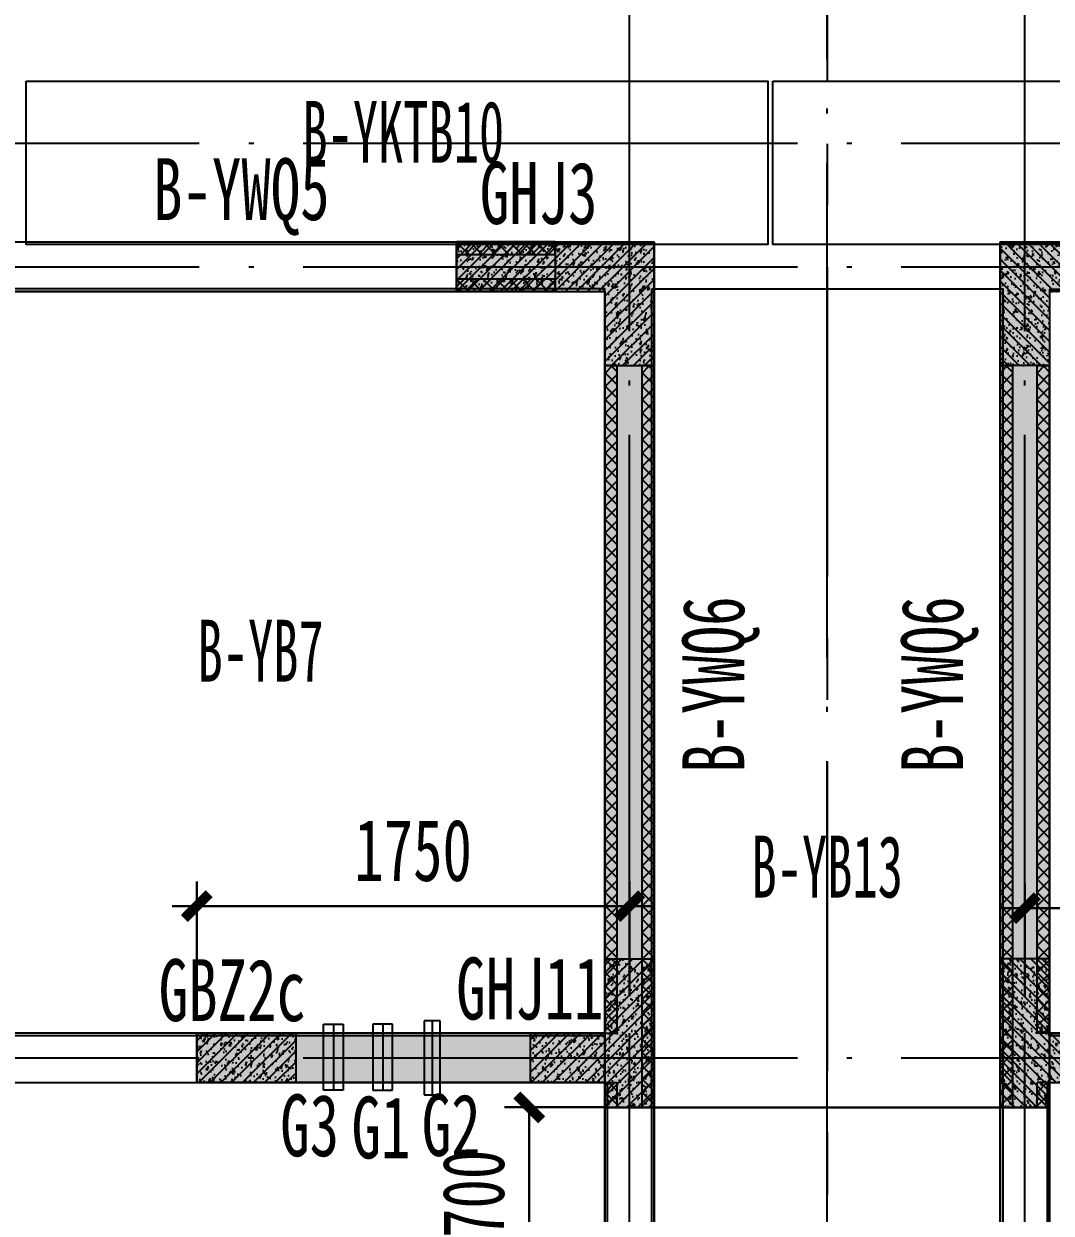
# Model space of a CAD drawing. Extents: x -3200781797 to -8106663, y 494714 to 1244925.
# Drawn here: x -8153050 to -8148894, y 1013110 to 1017921 of the extents above; entities that cross this region are included whole.
import ezdxf
from ezdxf.enums import TextEntityAlignment as Align
from ezdxf.xclip import XClip

# ---------------------------------------------------------------- set-up
doc = ezdxf.new("R2010")
doc.units = 0
doc.header["$LTSCALE"] = 1000
doc.header["$MEASUREMENT"] = 0
doc.header["$XCLIPFRAME"] = 0
for name, pattern in [('120-墙体$0$CENTER2', [1.125, 0.75, -0.125, 0.125, -0.125]), ('120-墙体$0$CONTINOUS', [0]), ('3#-轴线$0$DOTE', [2.4200000000000004, 2, -0.2, 0.02, -0.2]), ('3#4#5#$0$DASH', [0.35, 0.25, -0.1]), ('4#-标准层$0$CENTER', [2, 1.25, -0.25, 0.25, -0.25]), ('DASH', [0.35, 0.25, -0.1])]:
    doc.linetypes.add(name, pattern=pattern)
doc.layers.get('Defpoints').update_dxf_attribs({"color": 30, "linetype": 'DASH'})
for name, color, linetype in [('120-墙体$0$DUCT-排烟中心线', 5, '120-墙体$0$CENTER2'), ('120-墙体$0$DUCT-排烟管', 2, 'Continuous'), ('120-墙体$0$DUCT-送风中心线', 5, '120-墙体$0$CENTER2'), ('120-墙体$0$DUCT-送风管', 4, 'Continuous'), ('120-墙体$0$S-WALL', 40, 'Continuous'), ('120-墙体$0$S-WALL-BEAM', 120, 'Continuous'), ('120-墙体$0$S-WALL-COLU', 252, '120-墙体$0$CONTINOUS'), ('120-墙体$0$S-WALL-COLU-HATC', 16, 'Continuous'), ('120-墙体$0$S-WALL-HATC', 253, 'Continuous'), ('120-墙体$0$提结构条件', 7, 'Continuous'), ('120-墙体$0$暖-首层和标准层暖通套管_TZ$0$H-暖洞-剪力墙', 6, 'Continuous'), ('120-墙体$0$暖-首层和标准层暖通套管_TZ$0$H-暖洞-穿梁', 3, 'Continuous'), ('3#-轴线$0$A-ANNO-DOTE', 10, '3#-轴线$0$DOTE'), ('3#4#5#$0$PC-SLAB', 6, '3#4#5#$0$DASH'), ('3#4#5#$0$S-ANNO-TEXT', 7, 'Continuous'), ('3#4#5#$0$S-PC-FQ-NYQ', 4, 'Continuous'), ('3#4#5#$0$S-PC-FQ-WYQ', 4, 'Continuous'), ('3#4#5#$0$S-PC-SLAB', 6, 'Continuous'), ('4#-标准层$0$S-SLAB', 6, 'Continuous'), ('4#-标准层$0$THIN', 7, 'Continuous'), ('DIM', 3, 'Continuous'), ('S-PC-FQ-WYQ', 4, 'Continuous'), ('S-WALL-COLU-TEXT', 2, 'Continuous')]:
    doc.layers.add(name, color=color, linetype=linetype)
doc.layers.add('设备条件', color=5, linetype='Continuous', lineweight=30)
doc.styles.add('3#4#5#$0$外部参照 1$0$宋体', font='', dxfattribs={"width": 0.8})
doc.styles.add('3#4#5#$0$宋体', font='', dxfattribs={"width": 0.8})
doc.styles.add('TSSD_Dimension', font='', dxfattribs={"width": 0.7})
doc.styles.add('楷体GB312', font='', dxfattribs={"width": 0.8})
doc.styles.get('3#4#5#$0$外部参照 1$0$宋体').set_extended_font_data('SimSun')
doc.styles.get('3#4#5#$0$宋体').set_extended_font_data('SimSun')
doc.styles.get('TSSD_Dimension').set_extended_font_data('KaiTi_GB2312')
doc.styles.get('楷体GB312').set_extended_font_data('楷体_GB2312')
doc.dimstyles.new('TSSD_100_100', dxfattribs={"dimtxt": 250, "dimasz": 100, "dimexe": 100, "dimexo": 250, "dimgap": 100, "dimtad": 1, "dimdec": 0, "dimzin": 0, "dimdsep": 46, "dimtxsty": 'TSSD_Dimension', "dimblk": 'ARCHTICK', "dimcen": 0, "dimdle": 100, "dimclrt": 7, "dimadec": 0, "dimazin": 0, "dimtfac": 1, "dimtdec": 0, "dimtix": 1, "dimtmove": 2, "dimatfit": 3, "dimfxl": 1, "dimtolj": 1, "dimtzin": 0, "dimarcsym": 0})
doc.dimstyles.new('TSSD_100_100$0', dxfattribs={"dimtxt": 250, "dimasz": 100, "dimexe": 100, "dimexo": 0, "dimgap": 100, "dimtad": 1, "dimdec": 0, "dimzin": 0, "dimdsep": 46, "dimtxsty": 'TSSD_Dimension', "dimblk1": 'ARCHTICK', "dimblk2": 'ARCHTICK', "dimsah": 1, "dimcen": 0, "dimclrt": 7, "dimadec": 0, "dimazin": 0, "dimtfac": 1, "dimtdec": 0, "dimtix": 1, "dimtmove": 2, "dimatfit": 3, "dimldrblk": 'ARCHTICK', "dimfxl": 300, "dimfxlon": 1, "dimtvp": 0.7, "dimtolj": 1, "dimtzin": 0, "dimarcsym": 0})

# ---------------------------------------------------------------- blocks, each defined once
blk = doc.blocks.new('an-4')
at = {"layer": 'S-WALL-COLU-TEXT', "style": '楷体GB312', "width": 0.7}
for s, p in [('GHJ3', (-8453762.330934612, 771467.8648830738)), ('GBZ2c', (-8455061.28577073, 768243.849255085)), ('GHJ11', (-8453857.439727, 768250.2359273434))]:
    blk.add_text(s, height=250, dxfattribs=at).set_placement(p)
blk = doc.blocks.new('g-4')
at = {"layer": 'DIM', "color": 7, "char_height": 250, "attachment_point": 5, "style": 'TSSD_Dimension'}
for s, insert in [('\\A1;G3', (-8376240.714031867, 696637.9254228591)), ('\\A1;G1', (-8375952.121399959, 696629.1748529244)), ('\\A1;G2', (-8375668.028716513, 696639.2483741969))]:
    blk.add_mtext(s, dxfattribs=dict(at, insert=insert))
blk = doc.blocks.new('_ArchTick')
at = {"color": 0, "linetype": 'ByBlock', "const_width": 0.4}
blk.add_lwpolyline([(-0.5, -0.5), (0.5, 0.5)], dxfattribs=at)
blk = doc.blocks.new('*D1541')
at = {"layer": 'Defpoints', "color": 0, "transparency": 16777216}
for p in [(-8394873.590938032, 775383.1338346412), (-8396623.590938032, 774769.5152454139), (-8394873.590938032, 774769.5152454139)]:
    blk.add_point(p, dxfattribs=at)
at = {"layer": 'DIM', "color": 0, "lineweight": -2, "transparency": 16777216}
for p, q in [((-8396623.590938032, 775019.5152454139), (-8396623.590938032, 775483.1338346412)), ((-8394873.590938032, 775019.5152454139), (-8394873.590938032, 775483.1338346412)), ((-8396723.590938032, 775383.1338346412), (-8394773.590938032, 775383.1338346412))]:
    blk.add_line(p, q, dxfattribs=at)
at = {"layer": 'DIM', "color": 0, "lineweight": -2, "transparency": 16777216, "xscale": 100, "yscale": 100, "zscale": 100, "rotation": 180}
blk.add_blockref('_ArchTick', (-8396623.590938032, 775383.1338346412), dxfattribs=at)
at = {"layer": 'DIM', "color": 0, "lineweight": -2, "transparency": 16777216, "xscale": 100, "yscale": 100, "zscale": 100}
blk.add_blockref('_ArchTick', (-8394873.590938032, 775383.1338346412), dxfattribs=at)
at = {"layer": 'DIM', "color": 7, "transparency": 16777216, "insert": (-8395748.590938032, 775608.1338346412), "char_height": 250, "attachment_point": 5, "style": 'TSSD_Dimension'}
blk.add_mtext('\\A1;1750', dxfattribs=at)
blk = doc.blocks.new('*D1542')
at = {"layer": 'Defpoints', "color": 0, "transparency": 16777216}
for p in [(-8393273.590938032, 775375.0611251304), (-8393273.590938032, 774769.5156374373), (-8391523.590938032, 774769.5152454139)]:
    blk.add_point(p, dxfattribs=at)
at = {"layer": 'DIM', "color": 0, "lineweight": -2, "transparency": 16777216}
for p, q in [((-8393273.590938032, 775019.5156374373), (-8393273.590938032, 775475.0611251304)), ((-8391523.590938032, 775019.5152454139), (-8391523.590938032, 775475.0611251304)), ((-8391423.590938032, 775375.0611251304), (-8393373.590938032, 775375.0611251304))]:
    blk.add_line(p, q, dxfattribs=at)
at = {"layer": 'DIM', "color": 0, "lineweight": -2, "transparency": 16777216, "xscale": 100, "yscale": 100, "zscale": 100, "rotation": 180}
blk.add_blockref('_ArchTick', (-8393273.590938032, 775375.0611251304), dxfattribs=at)
at = {"layer": 'DIM', "color": 0, "lineweight": -2, "transparency": 16777216, "xscale": 100, "yscale": 100, "zscale": 100}
blk.add_blockref('_ArchTick', (-8391523.590938032, 775375.0611251304), dxfattribs=at)
at = {"layer": 'DIM', "color": 7, "transparency": 16777216, "insert": (-8392398.590938032, 775600.0611251304), "char_height": 250, "attachment_point": 5, "style": 'TSSD_Dimension'}
blk.add_mtext('\\A1;1750', dxfattribs=at)
blk = doc.blocks.new('*D1518')
at = {"layer": 'Defpoints', "color": 0, "transparency": 16777216}
for p in [(-8395278.561777547, 774569.5156374376), (-8394873.590938035, 774569.5156374376), (-8394873.590938035, 773869.5156374376)]:
    blk.add_point(p, dxfattribs=at)
at = {"layer": 'DIM', "color": 0, "lineweight": -2, "transparency": 16777216}
for p, q in [((-8394978.561777547, 774569.5156374376), (-8395378.561777547, 774569.5156374376)), ((-8395278.561777547, 773869.5156374376), (-8395278.561777547, 774569.5156374376)), ((-8394978.561777547, 773869.5156374376), (-8395378.561777547, 773869.5156374376))]:
    blk.add_line(p, q, dxfattribs=at)
at = {"layer": 'DIM', "color": 0, "lineweight": -2, "transparency": 16777216, "xscale": 100, "yscale": 100, "zscale": 100}
for p, rotation in [((-8395278.561777547, 774569.5156374376), 90), ((-8395278.561777547, 773869.5156374376), 270)]:
    blk.add_blockref('_ArchTick', p, dxfattribs=dict(at, rotation=rotation))
at = {"layer": 'DIM', "color": 7, "transparency": 16777216, "insert": (-8395503.561777545, 774219.5156374398), "char_height": 250, "attachment_point": 5, "rotation": 90, "style": 'TSSD_Dimension'}
blk.add_mtext('\\A1;700', dxfattribs=at)
blk = doc.blocks.new('3#4#5#$0$B-YWQ6')
at = {"layer": '3#4#5#$0$S-PC-FQ-WYQ'}
h = blk.add_hatch(dxfattribs=at)
h.set_pattern_fill('ANSI37', color=256, scale=12, angle=90)
h.set_pattern_definition([(135, (-989707.8429496246, 842389.8077511969), (-26.94076836320746, -26.94076836320745), []), (225, (-989707.8429496246, 842389.8077511969), (26.94076836320745, -26.94076836320746), [])])
h.paths.add_polyline_path([(-127905.2501225748, 326688.3582546908), (-127855.2501228041, 326688.3616408699), (-127855.4329784815, 329388.3912538569), (-127905.4329784815, 329388.3912538569)])
h.paths.add_polyline_path([(-127855.2365838158, 326488.4462222033), (-127905.2365835865, 326488.4428360242), (-127905.2298080935, 326388.3965487699), (-127855.2298080935, 326388.3965487699)])
h = blk.add_hatch(dxfattribs=at)
h.set_pattern_fill('ANSI37', color=256, scale=12, angle=90)
h.set_pattern_definition([(135, (-989557.8429524016, 842389.8077512046), (-26.94076836320746, -26.94076836320745), []), (225, (-989557.8429524016, 842389.8077512046), (26.94076836320745, -26.94076836320746), [])])
h.paths.add_polyline_path([(-127755.2298108707, 326388.3965487774), (-127705.2298108707, 326388.3965487774), (-127705.4329812587, 329388.3912538645), (-127755.4329812587, 329388.3912538645)])
h = blk.add_hatch(dxfattribs=at)
h.set_pattern_fill('ANSI37', color=256, scale=12, angle=90)
h.set_pattern_definition([(135, (-989707.6041484298, 838589.8080073441), (-26.94076836320746, -26.94076836320745), []), (225, (-989707.6041484298, 838589.8080073441), (26.94076836320745, -26.94076836320746), [])])
h.paths.add_polyline_path([(-127905.4323774343, 325038.3215355956), (-127855.4323774343, 325038.3215355956), (-127855.1941772867, 325688.391510004), (-127905.1941772867, 325688.391510004)])
h = blk.add_hatch(dxfattribs=at)
h.set_pattern_fill('ANSI37', color=256, scale=12, angle=90)
h.set_pattern_definition([(135, (-989557.6041512068, 838589.8080073516), (-26.94076836320746, -26.94076836320745), []), (225, (-989557.6041512068, 838589.8080073516), (26.94076836320745, -26.94076836320746), [])])
h.paths.add_polyline_path([(-127755.4323802115, 325038.321535603), (-127705.4323802115, 325038.321535603), (-127705.1941800639, 325688.3915100115), (-127755.1941800639, 325688.3915100115)])
for p, q in [((-127906.0000690809, 326688.3582039018), (-127855.2501228041, 326688.3616408699)), ((-127905.2433562314, 326488.4428355655), (-127855.2365838158, 326488.4462222033))]:
    blk.add_line(p, q, dxfattribs=at)
blk.add_lwpolyline([(-127855.2501228041, 326688.3616408699), (-127855.4329784815, 329388.3912538569), (-127905.4329784815, 329388.3912538569), (-127905.2298080935, 326388.3965487699), (-127855.2298080935, 326388.3965487699), (-127855.2365838158, 326488.4462222033)], dxfattribs=at)
for points in [[(-127905.4329787674, 329388.3912538569), (-127705.4329784238, 329388.3912538569), (-127705.2298080358, 326388.3965487774), (-127905.2298083794, 326388.3965487774)], [(-127755.2298108707, 326388.3965487774), (-127705.2298108707, 326388.3965487774), (-127705.4329812587, 329388.3912538645), (-127755.4329812587, 329388.3912538645)], [(-127905.4327508085, 326388.396631066), (-127705.1947088777, 326388.396631066), (-127705.1947088777, 325688.3965545463), (-127905.4327508085, 325688.3965545463)], [(-127905.4323774343, 325038.3215355956), (-127855.4323774343, 325038.3215355956), (-127855.1941772867, 325688.391510004), (-127905.1941772867, 325688.391510004)], [(-127905.1941775726, 325688.391510004), (-127705.194177229, 325688.391510004), (-127705.4323773766, 325038.321535603), (-127905.4323777203, 325038.321535603)], [(-127755.4323802115, 325038.321535603), (-127705.4323802115, 325038.321535603), (-127705.1941800639, 325688.3915100115), (-127755.1941800639, 325688.3915100115)]]:
    blk.add_lwpolyline(points, close=True, dxfattribs=at)
blk = doc.blocks.new('3#4#5#$0$B-YWQ5')
at = {"layer": '3#4#5#$0$S-PC-FQ-WYQ'}
h = blk.add_hatch(dxfattribs=at)
h.set_pattern_fill('ANSI37', color=256, scale=12, angle=180)
h.set_pattern_definition([(225, (-643907.2629399924, -531964.0158401539), (26.94076836320745, -26.94076836320746), []), (315, (-643907.2629399924, -531964.0158401539), (26.94076836320746, 26.94076836320745), [])])
h.paths.add_polyline_path([(-130305.8471740074, 329838.3940912999), (-130305.8471740074, 329888.3940912999), (-130705.8464426524, 329888.3941309887), (-130705.8464426524, 329838.3941309887)])
h = blk.add_hatch(dxfattribs=at)
h.set_pattern_fill('ANSI37', color=256, scale=12, angle=180)
h.set_pattern_definition([(225, (-641707.1720622028, -531964.0183892853), (26.94076836320745, -26.94076836320746), []), (315, (-641707.1720622028, -531964.0183892853), (26.94076836320746, 26.94076836320745), [])])
h.paths.add_polyline_path([(-128105.7512396141, 329838.3915421685), (-128105.7512396141, 329888.3915421685), (-128505.7555648629, 329888.3915818573), (-128505.7555648629, 329838.3915818573)])
h = blk.add_hatch(dxfattribs=at)
h.set_pattern_fill('ANSI37', color=256, scale=12, angle=180)
h.set_pattern_definition([(225, (-643907.2629399849, -532114.0158373772), (26.94076836320745, -26.94076836320746), []), (315, (-643907.2629399849, -532114.0158373772), (26.94076836320746, 26.94076836320745), [])])
h.paths.add_polyline_path([(-130305.847174, 329688.3940940771), (-130305.847174, 329738.3940940771), (-130705.846442645, 329738.3941337659), (-130705.846442645, 329688.3941337659)])
h = blk.add_hatch(dxfattribs=at)
h.set_pattern_fill('ANSI37', color=256, scale=12, angle=180)
h.set_pattern_definition([(225, (-641707.1720621954, -532114.0183865086), (26.94076836320745, -26.94076836320746), []), (315, (-641707.1720621954, -532114.0183865086), (26.94076836320746, 26.94076836320745), [])])
h.paths.add_polyline_path([(-128105.7512396066, 329688.3915449457), (-128105.7512396066, 329738.3915449457), (-128505.7555648554, 329738.3915846345), (-128505.7555648554, 329688.3915846345)])
for points in [[(-130305.8471740074, 329838.3940912999), (-130305.8471740074, 329888.3940912999), (-130705.8464426524, 329888.3941309887), (-130705.8464426524, 329838.3941309887)], [(-130705.846442645, 329688.39413348), (-130705.846442645, 329888.3941338236), (-130305.8471740074, 329888.3940941349), (-130305.8471740074, 329688.3940937912)], [(-130305.7606210168, 329888.394011256), (-128505.7556326548, 329888.394011256), (-128505.7556326548, 329688.3915059621), (-130305.7606210168, 329688.3915059621)], [(-128105.7512396141, 329838.3915421685), (-128105.7512396141, 329888.3915421685), (-128505.7555648629, 329888.3915818573), (-128505.7555648629, 329838.3915818573)], [(-128505.7555648554, 329688.3915843486), (-128505.7555648554, 329888.3915846922), (-128105.7512396141, 329888.3915450035), (-128105.7512396141, 329688.3915446598)], [(-130305.847174, 329688.3940940771), (-130305.847174, 329738.3940940771), (-130705.846442645, 329738.3941337659), (-130705.846442645, 329688.3941337659)], [(-128105.7512396066, 329688.3915449457), (-128105.7512396066, 329738.3915449457), (-128505.7555648554, 329738.3915846345), (-128505.7555648554, 329688.3915846345)]]:
    blk.add_lwpolyline(points, close=True, dxfattribs=at)
blk = doc.blocks.new('3#4#5#$0$A$C53EF3948')
at = {"layer": '3#4#5#$0$S-PC-FQ-WYQ'}
for name, p in [('3#4#5#$0$B-YWQ5', (148006.0000690809, -329888.3812170064)), ('3#4#5#$0$B-YWQ6', (148005.4568359147, -329888.5341169708))]:
    blk.add_blockref(name, p, dxfattribs=at)
at = {"layer": '3#4#5#$0$S-PC-FQ-WYQ', "xscale": -1}
blk.add_blockref('3#4#5#$0$B-YWQ6', (-106005.9361222222, -329888.5341169708), dxfattribs=at)
at = {"layer": '3#4#5#$0$S-PC-FQ-NYQ', "style": '3#4#5#$0$宋体', "width": 0.7}
blk.add_text('B-YWQ5', height=250, dxfattribs=at).set_placement((18273.07188185188, 213.576937323669), align=Align.MIDDLE_LEFT)
for p in [(20539.47349658495, -2147.903361034812), (21424.85168638133, -2147.903361034812)]:
    blk.add_text('B-YWQ6', height=250, rotation=90, dxfattribs=at).set_placement(p, align=Align.MIDDLE_LEFT)
blk = doc.blocks.new('3#4#5#$0$ban3')
at = {"layer": '3#4#5#$0$S-PC-SLAB'}
for points in [[(-211832.000995802, 409964.9999670067), (-211832.000995802, 412984.9999670067), (-214532.000995802, 412984.9999670067), (-214532.000995802, 409964.9999670067)], [(-214292.0078049984, 409775.0002631896), (-211822.0078049995, 409775.0002631896), (-211822.0078049995, 408175.9277280352), (-214292.0078049984, 408175.9277280352)]]:
    blk.add_lwpolyline(points, close=True, dxfattribs=at)
blk = doc.blocks.new('3#4#5#$0$5#')
at = {"layer": '3#4#5#$0$S-ANNO-TEXT'}
blk.add_blockref('3#4#5#$0$ban3', (378828.7940562447, -247400.000215945), dxfattribs=at)
at = {"layer": '3#4#5#$0$S-ANNO-TEXT', "xscale": -1}
blk.add_blockref('3#4#5#$0$ban3', (-43034.90157780028, -247400.4721099574), dxfattribs=at)
at = {"layer": '3#4#5#$0$PC-SLAB', "linetype": 'ByBlock', "style": '3#4#5#$0$外部参照 1$0$宋体', "width": 0.6}
blk.add_text('B-YB7', height=250, dxfattribs=at).set_placement((165605.0685491044, 164121.7530527497), align=Align.MIDDLE)
blk = doc.blocks.new('3#4#5#$0$3#屋顶层悬挑板')
at = {"layer": '3#4#5#$0$S-PC-SLAB'}
for points in [[(161933.1577107002, 330538.8194016829), (164933.1577107002, 330538.8194016829), (164933.1577107002, 329878.8194016829), (161933.1577107002, 329878.8194016829)], [(164953.1577107002, 330538.8194016829), (167953.1577107002, 330538.8194016829), (167953.1577107002, 329878.8194016829), (164953.1577107002, 329878.8194016829)], [(164463.5139334447, 329698.5244060084), (165883.5139334447, 329698.5244060084), (165883.5139334447, 324778.5244060084), (164463.5139334447, 324778.5244060084)]]:
    blk.add_lwpolyline(points, close=True, dxfattribs=at)
at = {"layer": '3#4#5#$0$PC-SLAB', "linetype": 'ByBlock', "style": '3#4#5#$0$外部参照 1$0$宋体', "width": 0.6}
for s, p in [('B-YKTB10', (163458.5086576043, 330332.1148128764)), ('B-YB13', (165173.5139334447, 327360.0244390017))]:
    blk.add_text(s, height=250, dxfattribs=at).set_placement(p, align=Align.MIDDLE)
blk = doc.blocks.new('120-墙体$0$retert')
at = {"layer": '120-墙体$0$暖-首层和标准层暖通套管_TZ$0$H-暖洞-剪力墙'}
for p, q in [((55012.64504557895, 61028.66467393409), (54812.65341164428, 61187.66467393409)), ((54812.65341164428, 61028.66467393409), (55012.64504557895, 61187.66467393409))]:
    blk.add_line(p, q, dxfattribs=at)
blk.add_lwpolyline([(55012.64504557895, 61028.66467393409), (55012.64504557895, 61187.66467393409), (54812.65341164428, 61187.66467393409), (54812.65341164428, 61028.66467393409)], close=True, dxfattribs=at)
blk = doc.blocks.new('120-墙体$0$ewrewr')
at = {"layer": '120-墙体$0$暖-首层和标准层暖通套管_TZ$0$H-暖洞-穿梁', "color": 2}
for p, q in [((54897.97373564044, 62306.12384276799), (54817.97373564044, 62106.1238428404)), ((54897.97373564044, 62106.1238428404), (54817.97373564044, 62306.12384276799))]:
    blk.add_line(p, q, dxfattribs=at)
blk.add_lwpolyline([(54897.97373564044, 62306.12384276799), (54817.97373564044, 62306.12384276799), (54817.97373564044, 62106.1238428404), (54897.97373564044, 62106.1238428404)], close=True, dxfattribs=at)
blk = doc.blocks.new('120-墙体$0$tretyyt')
at = {"layer": '120-墙体$0$暖-首层和标准层暖通套管_TZ$0$H-暖洞-穿梁', "color": 5}
for p, q in [((52497.95184686818, 59304.6456090584), (52297.95184694059, 59384.6456090584)), ((52297.95184694059, 59304.6456090584), (52497.95184686818, 59384.6456090584))]:
    blk.add_line(p, q, dxfattribs=at)
blk.add_lwpolyline([(52497.95184686818, 59304.6456090584), (52497.95184686818, 59384.6456090584), (52297.95184694059, 59384.6456090584), (52297.95184694059, 59304.6456090584)], close=True, dxfattribs=at)
blk = doc.blocks.new('120-墙体$0$rtret')
at = {"layer": '120-墙体$0$暖-首层和标准层暖通套管_TZ$0$H-暖洞-穿梁', "color": 3}
for p, q in [((53777.45084473341, 61921.49800726742), (53618.45084473352, 61721.49800733983)), ((53777.45084473341, 61721.49800733983), (53618.45084473352, 61921.49800726742))]:
    blk.add_line(p, q, dxfattribs=at)
blk.add_lwpolyline([(53777.45084473341, 61921.49800726742), (53618.45084473352, 61921.49800726742), (53618.45084473352, 61721.49800733983), (53777.45084473341, 61721.49800733983)], close=True, dxfattribs=at)
blk = doc.blocks.new('120-墙体$0$A$Ca94620f4')
at = {"layer": '120-墙体$0$DUCT-排烟中心线'}
for p, q in [((-6299.829196583538, -2950.68961579488), (-6299.829196583552, -3249.311543054311)), ((-4600.000150017615, -2950.689384998579), (-4600.000150017615, -3249.311312258011)), ((-4400.000300035201, -2950.689154202279), (-4400.00030003523, -3249.31108146171)), ((-547.6834203733888, -2950.689154202279), (-547.6834203733742, -3249.31108146171)), ((-2257.938552053805, -4100.000693814996), (-2556.560479313237, -4100.000693814989)), ((-2257.938321257505, -4300.000543797403), (-2556.560248516937, -4300.000543797396))]:
    blk.add_line(p, q, dxfattribs=at)
at = {"layer": '120-墙体$0$DUCT-排烟管'}
for p, q in [((-6332.329196583538, -2950.68961579488), (-6332.329196583552, -3249.311543054311)), ((-6267.329196583538, -2950.68961579488), (-6332.329196583538, -2950.68961579488)), ((-6267.329196583552, -3249.311543054311), (-6267.329196583538, -2950.68961579488)), ((-4632.500150017615, -2950.689384998579), (-4632.500150017615, -3249.311312258011)), ((-4567.500150017615, -2950.689384998579), (-4632.500150017615, -2950.689384998579)), ((-4567.500150017615, -3249.311312258011), (-4567.500150017615, -2950.689384998579)), ((-4432.500300035201, -2950.689154202279), (-4432.50030003523, -3249.31108146171)), ((-4367.500300035201, -2950.689154202279), (-4432.500300035201, -2950.689154202279)), ((-4367.50030003523, -3249.31108146171), (-4367.500300035201, -2950.689154202279)), ((-580.1834203733888, -2950.689154202279), (-580.1834203733742, -3249.31108146171)), ((-515.1834203733888, -2950.689154202279), (-580.1834203733888, -2950.689154202279)), ((-515.1834203733742, -3249.31108146171), (-515.1834203733888, -2950.689154202279)), ((-6332.329196583552, -3249.311543054311), (-6267.329196583552, -3249.311543054311)), ((-4632.500150017615, -3249.311312258011), (-4567.500150017615, -3249.311312258011)), ((-4432.50030003523, -3249.31108146171), (-4367.50030003523, -3249.31108146171)), ((-580.1834203733742, -3249.31108146171), (-515.1834203733742, -3249.31108146171)), ((-2257.938552053805, -4067.500693814996), (-2556.560479313237, -4067.500693814989)), ((-2556.560479313237, -4067.500693814989), (-2556.560479313237, -4132.500693814989)), ((-2257.938552053805, -4132.500693814996), (-2257.938552053805, -4067.500693814996)), ((-2556.560479313237, -4132.500693814989), (-2257.938552053805, -4132.500693814996)), ((-2257.938321257505, -4267.500543797403), (-2556.560248516937, -4267.500543797396)), ((-2556.560248516937, -4267.500543797396), (-2556.560248516937, -4332.500543797396)), ((-2257.938321257505, -4332.500543797403), (-2257.938321257505, -4267.500543797403)), ((-2556.560248516937, -4332.500543797396), (-2257.938321257505, -4332.500543797403))]:
    blk.add_line(p, q, dxfattribs=at)
at = {"layer": '120-墙体$0$DUCT-送风中心线'}
for p, q in [((-6549.829196583538, -2963.748486237739), (-6549.829196583538, -3230.976503901729)), ((-947.6834203733888, -2963.74848623795), (-947.6834203733888, -3230.97650390194)), ((-747.6834203733888, -2963.74848623795), (-747.6834203733888, -3230.97650390194))]:
    blk.add_line(p, q, dxfattribs=at)
at = {"layer": '120-墙体$0$DUCT-送风管'}
for p, q in [((-6589.829196583538, -2963.748486237739), (-6589.829196583538, -3230.976503901729)), ((-6509.829196583538, -2963.748486237739), (-6589.829196583538, -2963.748486237739)), ((-6509.829196583538, -3230.976503901729), (-6509.829196583538, -2963.748486237739)), ((-787.6834203733888, -2963.74848623795), (-787.6834203733888, -3230.97650390194)), ((-707.6834203733888, -2963.74848623795), (-787.6834203733888, -2963.74848623795)), ((-707.6834203733888, -3230.97650390194), (-707.6834203733888, -2963.74848623795)), ((-6589.829196583538, -3230.976503901729), (-6509.829196583538, -3230.976503901729)), ((-787.6834203733888, -3230.97650390194), (-707.6834203733888, -3230.97650390194))]:
    blk.add_line(p, q, dxfattribs=at)
at = {"layer": '120-墙体$0$提结构条件', "color": 3}
for p, q in [((-987.6834203733888, -3230.97650390194), (-987.6834203733888, -2963.74848623795)), ((-987.6834203733888, -2963.74848623795), (-907.6834203733888, -2963.74848623795)), ((-907.6834203733888, -2963.74848623795), (-907.6834203733888, -3230.97650390194)), ((-907.6834203733888, -3230.97650390194), (-987.6834203733888, -3230.97650390194))]:
    blk.add_line(p, q, dxfattribs=at)
at = {"layer": '120-墙体$0$暖-首层和标准层暖通套管_TZ$0$H-暖洞-穿梁', "color": 6}
for p, q in [((-3823.780598112178, -3000.0003486645), (-3473.780598112178, -3200.00034859209)), ((-3823.780598112178, -3200.00034859209), (-3473.780598112178, -3000.0003486645))]:
    blk.add_line(p, q, dxfattribs=at)
blk.add_lwpolyline([(-3823.780598112178, -3000.0003486645), (-3473.780598112178, -3000.0003486645), (-3473.780598112178, -3200.00034859209), (-3823.780598112178, -3200.00034859209)], close=True, dxfattribs=at)
at = {"layer": '120-墙体$0$提结构条件', "rotation": 90}
for name, p in [('120-墙体$0$tretyyt', (51869.64560905844, -52297.95078706497)), ('120-墙体$0$retert', (57308.16467393417, -54812.6534037345))]:
    blk.add_blockref(name, p, dxfattribs=at)
at = {"layer": '120-墙体$0$提结构条件', "xscale": -1}
blk.add_blockref('120-墙体$0$rtret', (47547.95084473345, -61721.5067575188), dxfattribs=at)
at = {"layer": '120-墙体$0$提结构条件'}
blk.add_blockref('120-墙体$0$ewrewr', (-57933.00008165452, -62106.12384276799), dxfattribs=at)
blk = doc.blocks.new('120-墙体')
at = {"layer": '120-墙体$0$S-WALL-COLU-HATC'}
h = blk.add_hatch(dxfattribs=at)
h.set_pattern_fill('AR-CONC', color=256, scale=10)
h.set_pattern_definition([(49.99999999999999, (-6158.424993832654, -240595.612466133), (71.72601826007535, -6.275213498259511), [7.5, -82.5]), (355, (-6158.424993832654, -240595.612466133), (-13.8751333613, 75.21921337000119), [6, -66]), (100.4514, (-6152.447825832642, -240596.135400133), (57.85093817140216, 68.94395420609536), [6.374018999999979, -70.11421119999966]), (46.18420000000002, (-6158.424993832654, -240575.612466133), (106.7241048625644, -16.55190143290181), [11.24999999999992, -123.7499999999993]), (96.6356, (-6149.531319332658, -240576.991796833), (93.46627055487033, 97.41178709004417), [9.561028799999999, -105.1713]), (351.1842, (-6158.424993832654, -240575.612466133), (93.46619451336272, 97.41186009253246), [9, -99]), (21, (-6148.424993832654, -240580.612466133), (59.69070521184616, -40.26188906653388), [7.5, -82.5]), (326.0000000000001, (-6148.424993832654, -240580.612466133), (24.33153319215817, 72.5150045046853), [6, -66]), (71.4514, (-6143.450770532654, -240583.967626733), (84.02226285814899, 32.25304967099524), [6.374019000000001, -70.1142112]), (37.50000000000001, (-6158.424993832654, -240595.612466133), (1.215985531729067, 33.28938538313115), [0, -65.19999999999999, 0, -67, 0, -66.25]), (7.499999999999999, (-6158.424993832654, -240595.612466133), (26.30695374421486, 39.44117118823603), [0, -38.2, 0, -63.7, 0, -25.25]), (327.5, (-6180.724993832642, -240595.612466133), (53.3822436172409, -2.255487173437976), [0, -25, 0, -78, 0, -103.5]), (317.5, (-6190.724993832642, -240595.612466133), (58.31861693423862, 10.01049823323177), [0, -32.5, 0, -51.8, 0, -73.5])])
h.paths.add_polyline_path([(-100, -100), (-99.98422405263409, -399.9996359648651), (100.0157759473659, -399.9996359648651), (100, 99.99999999999955), (-700, 99.99999946041498), (-700.0000000000146, -100.0000005393531)])
h = blk.add_hatch(dxfattribs=at)
h.set_pattern_fill('ANSI31', color=256, scale=250, style=0)
h.set_pattern_definition([(45, (-6158.424993832654, -240595.612466133), (-22.09708691207961, 22.09708691207961), [])])
h.paths.add_polyline_path([(-100, -100), (-99.98422405263409, -399.9996359648651), (100.0157759473659, -399.9996359648651), (100, 99.99999999999955), (-700, 99.99999946041498), (-700.0000000000146, -100.0000005393531)])
h = blk.add_hatch(dxfattribs=at)
h.set_pattern_fill('AR-CONC', color=256, scale=10, angle=180)
h.set_pattern_definition([(230, (-15637.05247968875, 223941.5126408452), (-71.72601826007535, 6.27521349825952), [7.5, -82.5]), (175, (-15637.05247968875, 223941.5126408452), (13.87513336129999, -75.21921337000119), [6, -66]), (280.4514, (-15643.02964768873, 223942.0355748452), (-57.85093817140217, -68.94395420609536), [6.374018999999977, -70.11421119999963]), (226.1842, (-15637.05247968875, 223921.5126408452), (-106.7241048625644, 16.55190143290182), [11.24999999999993, -123.7499999999994]), (276.6356, (-15645.94615418874, 223922.8919715452), (-93.46627055487033, -97.41178709004417), [9.561028799999976, -105.1712999999998]), (171.1842, (-15637.05247968875, 223921.5126408452), (-93.46619451336272, -97.41186009253246), [9, -99]), (201, (-15647.05247968875, 223926.5126408452), (-59.69070521184616, 40.2618890665339), [7.5, -82.5]), (146, (-15647.05247968875, 223926.5126408452), (-24.33153319215818, -72.5150045046853), [6, -66]), (251.4514, (-15652.02670298875, 223929.8678014452), (-84.02226285814899, -32.25304967099522), [6.374018999999993, -70.11421119999987]), (217.5, (-15637.05247968875, 223941.5126408452), (-1.215985531729071, -33.28938538313115), [0, -65.19999999999999, 0, -67, 0, -66.25]), (187.5, (-15637.05247968875, 223941.5126408452), (-26.30695374421487, -39.44117118823603), [0, -38.19999999999999, 0, -63.7, 0, -25.25]), (147.5, (-15614.75247968873, 223941.5126408452), (-53.3822436172409, 2.255487173437982), [0, -24.99999999999999, 0, -77.99999999999996, 0, -103.5]), (137.5, (-15604.75247968873, 223941.5126408452), (-58.31861693423862, -10.01049823323176), [0, -32.5, 0, -51.8, 0, -73.5])])
h.paths.add_polyline_path([(-100, -3100.000000539585), (-99.98422405263409, -2800.000000539585), (100.0157759473659, -2800.000000539586), (100, -3300.000000539585), (100, -3400), (-100, -3400), (-100, -3300), (-399.9999080896378, -3300), (-399.9999080896378, -3100.000000000233)])
h = blk.add_hatch(dxfattribs=at)
h.set_pattern_fill('ANSI31', color=256, scale=250, angle=180, style=0)
h.set_pattern_definition([(225, (-15637.05247968875, 223941.5126408452), (22.09708691207961, -22.09708691207961), [])])
h.paths.add_polyline_path([(-100, -3100.000000539585), (-99.98422405263409, -2800.000000539585), (100.0157759473659, -2800.000000539586), (100, -3300.000000539585), (100, -3400), (-100, -3400), (-100, -3300), (-399.9999080896378, -3300), (-399.9999080896378, -3100.000000000233)])
h = blk.add_hatch(dxfattribs=at)
h.set_pattern_fill('AR-CONC', color=256, scale=10)
h.set_pattern_definition([(49.99999999999999, (-9954.749218468613, -244207.8156450689), (71.72601826007535, -6.275213498259511), [7.5, -82.5]), (355, (-9954.749218468613, -244207.8156450689), (-13.8751333613, 75.21921337000119), [6, -66]), (100.4514, (-9948.7720504686, -244208.3385790689), (57.85093817140216, 68.94395420609536), [6.374018999999978, -70.11421119999964]), (46.18420000000002, (-9954.749218468613, -244187.8156450689), (106.7241048625644, -16.55190143290181), [11.24999999999991, -123.7499999999993]), (96.6356, (-9945.855543968617, -244189.1949757689), (93.46627055487033, 97.41178709004417), [9.561028799999999, -105.1713]), (351.1842, (-9954.749218468613, -244187.8156450689), (93.46619451336272, 97.41186009253246), [9, -99]), (21, (-9944.749218468613, -244192.8156450689), (59.69070521184616, -40.26188906653388), [7.5, -82.5]), (326.0000000000001, (-9944.749218468613, -244192.8156450689), (24.33153319215817, 72.5150045046853), [6, -66]), (71.4514, (-9939.774995168613, -244196.170805669), (84.02226285814899, 32.25304967099524), [6.374019000000001, -70.1142112]), (37.50000000000001, (-9954.749218468613, -244207.8156450689), (1.215985531729067, 33.28938538313115), [0, -65.19999999999999, 0, -67, 0, -66.25]), (7.499999999999999, (-9954.749218468613, -244207.8156450689), (26.30695374421486, 39.44117118823603), [0, -38.2, 0, -63.7, 0, -25.25]), (327.5, (-9977.0492184686, -244207.8156450689), (53.3822436172409, -2.255487173437976), [0, -25, 0, -78, 0, -103.5]), (317.5, (-9987.0492184686, -244207.8156450689), (58.31861693423862, 10.01049823323177), [0, -32.5, 0, -51.8, 0, -73.5])])
h.paths.add_polyline_path([(-1750, -3300.000392023416), (-1750.000000000015, -3100.000392023416), (-1350.000497644069, -3100.001491396397), (-1350.000497644069, -3300.001491396397)])
h = blk.add_hatch(dxfattribs=at)
h.set_pattern_fill('ANSI31', color=256, scale=250, style=0)
h.set_pattern_definition([(45, (-9954.749218468613, -244207.8156450689), (-22.09708691207961, 22.09708691207961), [])])
h.paths.add_polyline_path([(-1750.000000000015, -3100.000392023416), (-1750, -3300.000392023416), (-1350.000497644069, -3300.001491396397), (-1350.000497644069, -3100.001491396397)])
at = {"layer": '120-墙体$0$S-WALL-HATC'}
for points in [[(-700.0000000000146, -100.0000000000009), (-100, -100), (100, 99.99999999999955), (-700, 100)], [(100, 99.99999999999955), (-100, -100), (-100, -3100), (-33.33333333331393, -3200.000000000001), (100, -3200)], [(-33.33333333331393, -3200.000000000001), (-100, -3100), (-1750, -3100), (-1750.000000000015, -3300), (-100, -3300)], [(-33.33333333331393, -3200.000000000001), (-100, -3300), (-100, -3400), (100, -3400), (100, -3200)]]:
    blk.add_hatch(color=256, dxfattribs=at).paths.add_polyline_path(points)
at = {"layer": '120-墙体$0$S-WALL'}
for p, q in [((-700, 100), (100, 99.99999999999955)), ((-700, 100), (-700.0000000000146, -100.0000000000009)), ((100, 99.99999999999955), (100, -3200)), ((-700.0000000000146, -100.0000000000009), (-100, -100)), ((-100, -100), (-100, -3100)), ((-1650, -3100), (-1750, -3100)), ((-1750, -3100), (-1750.000000000015, -3300)), ((-100, -3100), (-1650, -3100)), ((100, -3200), (100, -3400)), ((-1750.000000000015, -3300), (-1650.000000000015, -3300)), ((-100, -3300), (-1650.000000000015, -3300)), ((-100, -3300), (-100, -3400)), ((-100, -3400), (100, -3400))]:
    blk.add_line(p, q, dxfattribs=at)
at = {"layer": '120-墙体$0$S-WALL-BEAM'}
for points in [[(-2500.000000000015, 100.0003920234158), (-2500.000000000015, -100.0000000000009), (-700, -100.0001960117088), (-700, 100.0001960117079)], [(-6350, -3099.999397527484), (-6350, -3299.9997895509), (-1750, -3300.000392023416), (-1750, -3100)], [(100.0003920234158, -3400), (-100, -3400), (-100.0001960117079, -4100), (100.0001960117079, -4100)]]:
    blk.add_lwpolyline(points, close=True, dxfattribs=at)
at = {"layer": '120-墙体$0$S-WALL-COLU', "linetype": 'ByBlock'}
for points in [[(-100, -100), (-99.98422405263409, -399.9996359648651), (100.0157759473659, -399.9996359648651), (100, 99.99999999999955), (-700, 99.99999946041498), (-700.0000000000146, -100.0000005393531), (-100, -100)], [(-100, -3100.000000539585), (-99.98422405263409, -2800.000000539585), (100.0157759473659, -2800.000000539586), (100, -3300.000000539585), (100, -3400), (-100, -3400), (-100, -3300), (-399.9999080896378, -3300), (-399.9999080896378, -3100.000000000233), (-100, -3100.000000539585)]]:
    blk.add_lwpolyline(points, dxfattribs=at)
at = {"layer": '120-墙体$0$S-WALL-COLU', "lineweight": -2}
blk.add_lwpolyline([(-1750, -3300.000392023416), (-1750.000000000015, -3100.000392023416), (-1350.000497644069, -3100.001491396397), (-1350.000497644069, -3300.001491396397)], close=True, dxfattribs=at)
blk.add_blockref('120-墙体$0$A$Ca94620f4', (-250, -100.0000000000005))
blk = doc.blocks.new('3#-轴线')
at = {"layer": '3#-轴线$0$A-ANNO-DOTE'}
for points in [[(20100, -5100), (20100, 5500)], [(20900, -16100), (20900, 5500)], [(21700, -5100), (21700, 5500)], [(-3000, 500), (44800, 500)], [(-3000, 0), (44800, 0)], [(-3000, -3200), (44800, -3200)]]:
    blk.add_lwpolyline(points, dxfattribs=at)
blk = doc.blocks.new('bim-f2-4')
at = {"layer": 'DIM'}
for base, p1, p2, picture, middle in [((-8394873.590938032, 775383.1338346412), (-8396623.590938032, 774769.5152454139), (-8394873.590938032, 774769.5152454139), '*D1541', (-8395748.590938032, 775608.1338346412)), ((-8393273.590938032, 775375.0611251304), (-8391523.590938032, 774769.5152454139), (-8393273.590938032, 774769.5156374373), '*D1542', (-8392398.590938032, 775600.0611251304))]:
    dim = blk.add_linear_dim(base=base, p1=p1, p2=p2, dimstyle='TSSD_100_100', dxfattribs=at)
    dim.commit()
    dim.dimension.update_dxf_attribs({"geometry": picture, "text_midpoint": middle})
dim = blk.add_linear_dim(base=(-8395278.561777547, 774569.5156374376), p1=(-8394873.590938032, 773869.5156374373), p2=(-8394873.590938032, 774569.5156374373), angle=90, dimstyle='TSSD_100_100$0', dxfattribs=at)
dim.commit()
dim.dimension.update_dxf_attribs({"geometry": '*D1518', "text_midpoint": (-8395503.561777545, 774219.5156374398)})

msp = doc.modelspace()

# ---------------------------------------------------------------- linework, layer by layer
at = {"layer": '4#-标准层$0$S-SLAB'}
for points in [[(-8149100.435903611, 1011938.001150348), (-8150500.435903611, 1011938.001061826), (-8150500.436004778, 1013538.001061826), (-8149100.436004778, 1013538.001150348)], [(-8150500.435511587, 1011938.001106087), (-8149100.435511587, 1011938.001106087), (-8149100.435511587, 1013538.001106087), (-8150500.435511587, 1013538.001106087)]]:
    msp.add_lwpolyline(points, close=True, dxfattribs=at)
at = {"layer": '4#-标准层$0$THIN', "linetype": '4#-标准层$0$CENTER'}
msp.add_line((-8149800.435511587, 1018935.651220073), (-8149800.435511587, 1001161.511631172), dxfattribs=at)

# ---------------------------------------------------------------- block references
for name, p in [('3#-轴线', (-8170700.435511587, 1016938.001106087)), ('120-墙体', (-8150600.435511587, 1016938.001106087))]:
    msp.add_blockref(name, p)
at = {"xscale": -1, "rotation": 3.622788229407092e-06}
msp.add_blockref('120-墙体', (-8149000.436219759, 1016938.001156671), dxfattribs=at)
at = {"layer": '3#4#5#$0$S-ANNO-TEXT'}
msp.add_blockref('3#4#5#$0$A$C53EF3948', (-8170800.443592959, 1017038.144333236), dxfattribs=at)
at = {"layer": '3#4#5#$0$S-PC-SLAB'}
for name, p in [('3#4#5#$0$5#', (-8317697.236654709, 851263.1443662292)), ('3#4#5#$0$3#屋顶层悬挑板', (-8314973.59086895, 687149.6198890805))]:
    msp.add_blockref(name, p, dxfattribs=at)
at = {"layer": 'S-PC-FQ-WYQ'}
ref = msp.add_blockref('an-4', (302556.7079106169, 245643.4504461442), dxfattribs=at)
XClip(ref).set_block_clipping_path([(-8474406.564021591, 759411.6824837117), (-8451908.40215707, 759411.6824837117), (-8451908.40215707, 772237.1964943478), (-8469079.583290465, 772237.1964943478), (-8469079.583290465, 770226.4830145218), (-8474406.564021591, 770226.4830145218)])
at = {"layer": '设备条件'}
ref = msp.add_blockref('bim-f2-4', (244273.1556843314, 238968.523963359), dxfattribs=at)
XClip(ref).set_block_clipping_path([(-8419465.985436568, 765745.9128921961), (-8391328.856422314, 781010.023844782)])
ref = msp.add_blockref('g-4', (224346.7110076696, 316825.2605264899), dxfattribs=at)
XClip(ref).set_block_clipping_path([(-8397143.260394035, 687543.5894637303), (-8373927.20270833, 702549.2378656254)])

doc.saveas('drawing.dxf')
